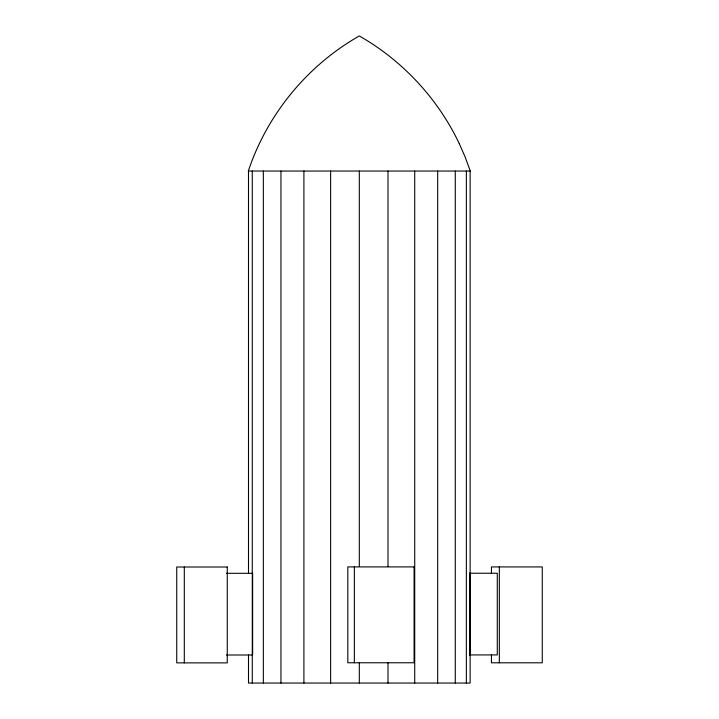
<?xml version="1.0" encoding="UTF-8"?>
<svg xmlns="http://www.w3.org/2000/svg" width="719" height="719" viewBox="0 0 719 719"><rect width="100%" height="100%" fill="white"/><g stroke="black" fill="none" stroke-linecap="round" stroke-linejoin="round"><path stroke-width="1.08" d="M469.471 573.232L497.287 573.232L497.287 654.928L469.471 654.928M226.386 573.313L252.63 573.313L252.63 655L226.386 655M459.18 143.432C437.817 98.548 402.496 60.549 359.311 35.95C307.417 65.402 267.126 114.402 248.325 171.041L470.307 171.041L465.157 157.066L459.252 143.611M499.337 566.932L499.337 662.801M491.454 573.618L491.454 566.932L542.261 566.932L542.261 662.801L491.454 662.801L491.454 654.991M470.136 171.041L470.136 683.05L248.495 683.05L248.495 654.982M469.965 573.232L469.965 654.928M466.352 171.041L466.352 683.05M455.289 171.041L455.289 683.05M437.673 171.041L437.673 683.05M414.719 171.041L414.719 683.05M387.999 171.041L387.999 566.509M387.999 662.882L387.999 683.05M359.311 171.041L359.311 566.509M359.311 662.882L359.311 683.05M354.359 566.905L354.359 662.765M330.632 171.041L330.632 683.05M303.903 171.041L303.903 683.05M280.949 171.041L280.949 683.05M263.343 171.041L263.343 683.05M252.27 171.041L252.27 683.05M248.495 171.041L248.495 573.016M184.307 567.012L184.307 662.873M227.267 567.012L176.739 567.012L176.739 662.873L227.267 662.873L227.267 567.012M414.081 566.905L347.807 566.905L347.807 662.765L414.081 662.765L414.081 566.905"/></g></svg>
